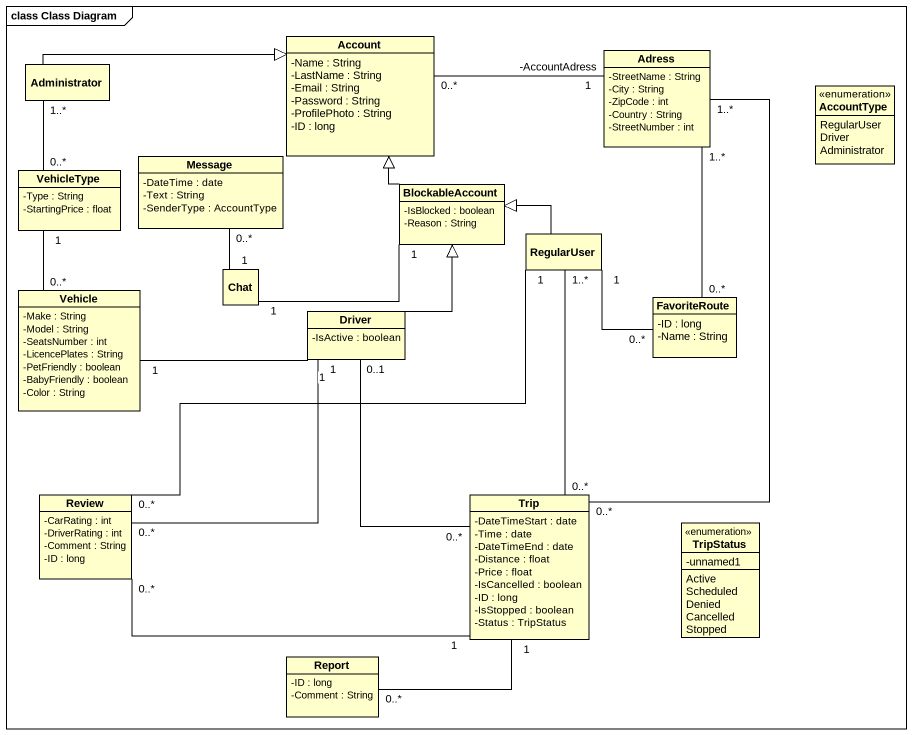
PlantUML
@startuml
mainframe class Class Diagram
hide circle
hide empty members
skinparam classAttributeIconSize 0
class Account {
  -Name : String
  -LastName : String
  -Email : String
  -Password : String
  -ProfilePhoto : String
  -ID : long
}
class Adress {
  -StreetName : String
  -City : String
  -ZipCode : int
  -Country : String
  -StreetNumber : int
}
class Administrator
enum AccountType {
  RegularUser
  Driver
  Administrator
}
class VehicleType {
  -Type : String
  -StartingPrice : float
}
class Message {
  -DateTime : date
  -Text : String
  -SenderType : AccountType
}
class BlockableAccount {
  -IsBlocked : boolean
  -Reason : String
}
class RegularUser
class Chat
class Vehicle {
  -Make : String
  -Model : String
  -SeatsNumber : int
  -LicencePlates : String
  -PetFriendly : boolean
  -BabyFriendly : boolean
  -Color : String
}
class Driver {
  -IsActive : boolean
}
class FavoriteRoute {
  -ID : long
  -Name : String
}
class Review {
  -CarRating : int
  -DriverRating : int
  -Comment : String
  -ID : long
}
class Trip {
  -DateTimeStart : date
  -Time : date
  -DateTimeEnd : date
  -Distance : float
  -Price : float
  -IsCancelled : boolean
  -ID : long
  -IsStopped : boolean
  -Status : TripStatus
}
enum TripStatus {
  -unnamed1
  Active
  Scheduled
  Denied
  Cancelled
  Stopped
}
class Report {
  -ID : long
  -Comment : String
}
Account "0..*" -right- "1\n-AccountAdress" Adress
Administrator -right-|> Account
Administrator "1..*" -- "0..*" VehicleType
VehicleType "1" -- "0..*" Vehicle
BlockableAccount -up-|> Account
RegularUser -left-|> BlockableAccount
RegularUser "1" -right- "0..*" FavoriteRoute
Chat "1" -up- "0..*" Message
Chat "1" -right- "1" BlockableAccount
Driver -up-|> BlockableAccount
Driver "1" -left- "1" Vehicle
FavoriteRoute "0..*" -up- "1..*" Adress
Review "0..*" -right- "1" RegularUser
Review "0..*" -up- "1" Driver
Review "0..*" -right- "1" Trip
Trip "0..*" -up- "1..*" Adress
Trip "0..*" -up- "1..*" RegularUser
Trip "0..*" -up- "0..1" Driver
Report "0..*" -up- "1" Trip
@enduml
